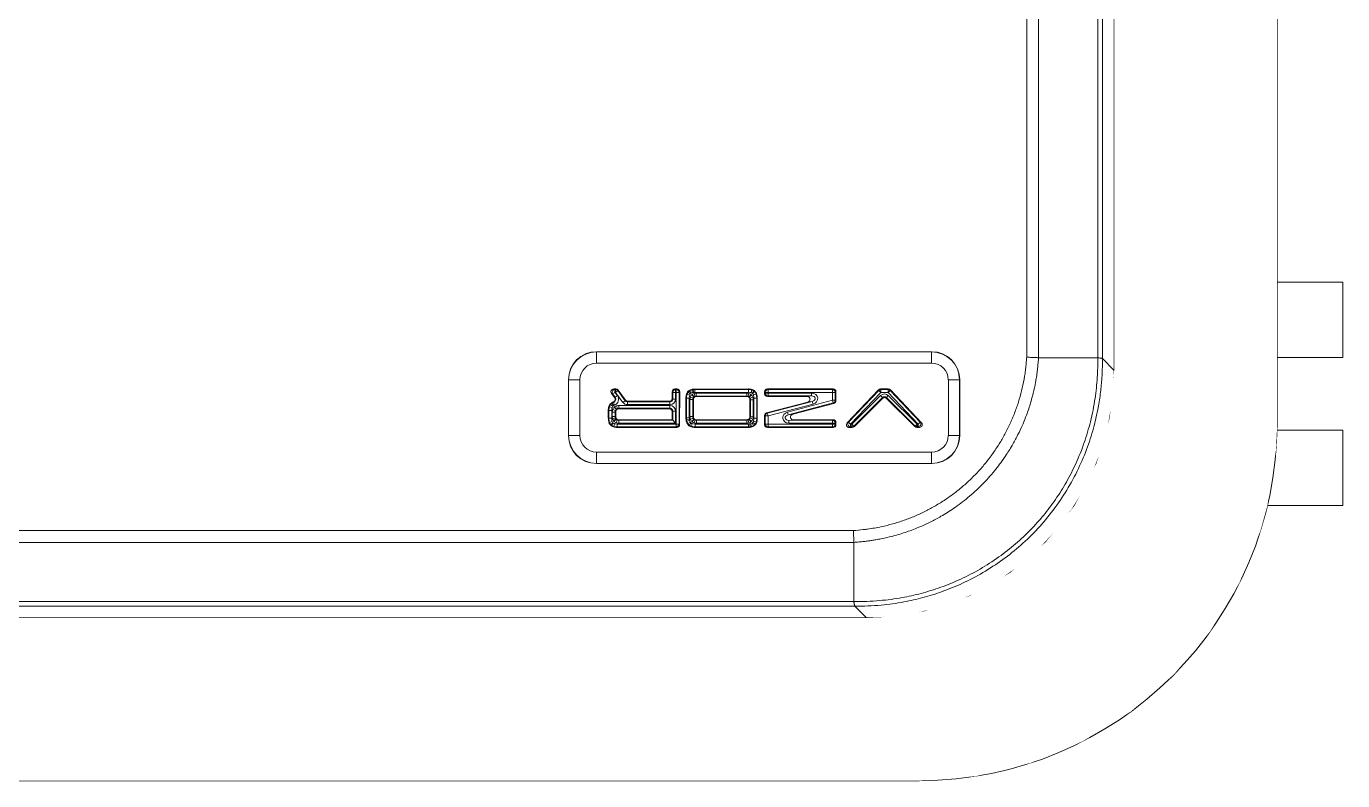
# Model space of a CAD drawing. Header units: millimetres. Extents: x -1133 to 1382, y -1174 to 1187.
# Drawn here: x 14.5 to 250, y -338.3 to -203.2 of the extents above; entities that cross this region are included whole.
import ezdxf

# ---------------------------------------------------------------- set-up
doc = ezdxf.new("R2010")
doc.units = ezdxf.units.MM
doc.linetypes.add('K5LT_THIN', pattern=[0])

# ---------------------------------------------------------------- blocks, each defined once
blk = doc.blocks.new('WIPEOUTCOLORING0')
blk.add_wipeout([(0, -338.25), (174.27, -338.25), (-164.8, -309.12)])
blk.add_wipeout([(-164.8, -309.12), (174.27, -338.25), (0, -309.12)])
blk.add_wipeout([(174.27, -338.25), (184.35, -337.45), (0, -309.12)])
blk.add_wipeout([(0, -309.12), (184.35, -337.45), (164.8, -309.12)])
blk.add_wipeout([(184.35, -337.45), (194.18, -335.07), (164.8, -309.12)])
blk.add_wipeout([(164.8, -309.12), (194.18, -335.07), (166.79, -309.08)])
blk.add_wipeout([(194.18, -335.07), (203.51, -331.18), (166.79, -309.08)])
blk.add_wipeout([(166.79, -309.08), (203.51, -331.18), (175.21, -307.91)])
blk.add_wipeout([(203.51, -331.18), (212.11, -325.86), (175.21, -307.91)])
blk.add_wipeout([(175.21, -307.91), (212.11, -325.86), (183.22, -305.19)])
blk.add_wipeout([(212.11, -325.86), (219.77, -319.26), (183.22, -305.19)])
blk.add_wipeout([(183.22, -305.19), (219.77, -319.26), (190.53, -301.01)])
blk.add_wipeout([(219.77, -319.26), (226.28, -311.53), (190.53, -301.01)])
blk.add_wipeout([(190.53, -301.01), (226.28, -311.53), (196.9, -295.52)])
blk.add_wipeout([(226.28, -311.53), (231.5, -302.87), (196.9, -295.52)])
blk.add_wipeout([(196.9, -295.52), (231.5, -302.87), (202.1, -288.91)])
blk.add_wipeout([(231.5, -302.87), (235.29, -293.5), (202.1, -288.91)])
blk.add_wipeout([(202.1, -288.91), (235.29, -293.5), (205.96, -281.4)])
blk.add_wipeout([(235.29, -293.5), (236.53, -289), (205.96, -281.4)])
blk.add_wipeout([(205.96, -281.4), (236.53, -289), (208.32, -273.28)])
blk.add_wipeout([(236.53, -289), (238.07, -279.01), (208.32, -273.28)])
blk.add_wipeout([(208.32, -273.28), (238.07, -279.01), (209.12, -264.8)])
blk.add_wipeout([(238.07, -279.01), (238.24, -275.5), (209.12, -264.8)])
blk.add_wipeout([(209.12, -264.8), (238.24, -275.5), (209.12, 0)])
blk.add_wipeout([(238.24, -275.5), (238.25, -274.27), (209.12, 0)])
blk.add_wipeout([(209.12, 0), (238.25, -274.27), (209.12, 264.8)])
blk.add_wipeout([(238.25, -274.27), (238.25, -262.5), (209.12, 264.8)])
blk.add_wipeout([(209.12, 264.8), (238.25, -262.5), (209.08, 266.79)])
blk.add_wipeout([(238.25, -262.5), (238.25, -249), (209.08, 266.79)])
blk.add_wipeout([(238.25, -249), (238.25, 0), (209.08, 266.79)])
blk = doc.blocks.new('U3')
at = {"color": 7, "linetype": 'K5LT_THIN', "lineweight": 18}
for p, q in [((233.53, -273.8), (233.53, 273.8)), ((236.94, -273.8), (236.94, 273.8)), ((237.81, -273.84), (237.81, 273.84)), ((238.25, -274.27), (238.25, 274.27)), ((238.25, -274.27), (238.25, 274.27)), ((209.12, 264.8), (209.12, -264.8)), ((193.47, -262.43), (193.47, 262.46)), ((195.59, -262.53), (195.59, 262.53)), ((206.18, -262.53), (206.18, 262.53)), ((207.02, -262.7), (207.02, 262.7)), ((231.41, -273.63), (231.41, 178.63)), ((238.25, -249), (250, -249)), ((250, -249), (250, -262.5)), ((176.47, -261.47), (116.47, -261.47)), ((116.49, -261.5), (116.47, -261.47)), ((116.49, -261.5), (116.49, -263.49)), ((176.44, -261.5), (116.49, -261.5)), ((176.44, -263.49), (116.49, -263.49)), ((176.44, -261.5), (176.47, -261.47)), ((176.44, -263.49), (176.44, -261.5)), ((195.59, -262.53), (206.18, -262.53)), ((195.59, -262.53), (195.59, -262.53)), ((206.18, -262.53), (206.18, -262.53)), ((209.12, -264.8), (207.02, -262.7)), ((207.02, -262.7), (207.02, -262.7)), ((250, -262.5), (238.25, -262.5)), ((219.19, -266), (216.88, -270)), ((223.81, -266), (219.19, -266)), ((226.12, -270), (223.81, -266)), ((111.47, -266.47), (111.47, -276.47)), ((111.5, -266.49), (111.47, -266.47)), ((111.5, -266.49), (111.5, -276.44)), ((113.49, -266.49), (111.5, -266.49)), ((113.49, -266.49), (113.49, -276.44)), ((119.95, -268.12), (119.56, -268.12)), ((119.56, -268.12), (119.78, -268.23)), ((119.89, -268.23), (119.78, -268.23)), ((119.78, -268.23), (119.78, -268.73)), ((119.95, -268.12), (119.89, -268.23)), ((119.89, -268.73), (119.89, -268.23)), ((120.3, -268.43), (119.89, -268.73)), ((120.35, -268.33), (120.3, -268.43)), ((121.6, -270.23), (120.3, -268.43)), ((121.66, -270.12), (120.35, -268.33)), ((130.87, -268.12), (130.52, -268.12)), ((130.52, -268.12), (130.63, -268.23)), ((130.63, -268.23), (130.63, -268.73)), ((130.76, -268.23), (130.63, -268.23)), ((130.87, -268.12), (130.76, -268.23)), ((130.76, -268.73), (130.76, -268.23)), ((133.07, -268.38), (133.13, -268.47)), ((133.13, -268.47), (133.4, -268.89)), ((133.5, -268.2), (133.53, -268.3)), ((133.53, -268.3), (133.65, -268.79)), ((133.75, -268.15), (133.76, -268.26)), ((133.76, -268.26), (133.82, -268.76)), ((143.66, -268.12), (134.05, -268.14)), ((134.05, -268.14), (134.05, -268.24)), ((143.66, -268.23), (134.05, -268.24)), ((134.05, -268.24), (134.05, -268.74)), ((143.66, -268.12), (143.66, -268.23)), ((143.66, -268.23), (143.67, -268.73)), ((144.28, -268.31), (144.15, -268.79)), ((144.31, -268.21), (144.28, -268.31)), ((144.66, -268.5), (144.36, -268.9)), ((144.73, -268.42), (144.66, -268.5)), ((144.79, -268.47), (144.72, -268.55)), ((158.82, -268.12), (147.06, -268.12)), ((147.06, -268.12), (147.17, -268.23)), ((158.71, -268.23), (147.17, -268.23)), ((147.17, -268.23), (147.17, -268.73)), ((158.82, -268.12), (158.71, -268.23)), ((158.71, -268.73), (158.71, -268.23)), ((166.95, -268.28), (161.34, -274.18)), ((166.99, -268.39), (161.59, -274.08)), ((166.95, -268.28), (166.99, -268.39)), ((167.36, -268.73), (166.99, -268.39)), ((168.7, -268.12), (167.31, -268.12)), ((167.31, -268.12), (167.36, -268.23)), ((168.65, -268.23), (167.36, -268.23)), ((167.36, -268.23), (167.36, -268.73)), ((168.7, -268.12), (168.65, -268.23)), ((168.65, -268.73), (168.65, -268.23)), ((169.01, -268.39), (168.65, -268.73)), ((169.06, -268.28), (169.01, -268.39)), ((174.4, -274.06), (169.01, -268.39)), ((174.65, -274.17), (169.06, -268.28)), ((181.44, -266.49), (179.44, -266.49)), ((179.44, -276.44), (179.44, -266.49)), ((181.44, -266.49), (181.47, -266.47)), ((181.44, -276.44), (181.44, -266.49)), ((181.47, -276.47), (181.47, -266.47)), ((118.89, -270.86), (118.98, -270.93)), ((119.16, -268.91), (119.72, -269.67)), ((119.16, -268.91), (119.37, -269.02)), ((119.2, -270.58), (119.25, -270.67)), ((119.25, -270.67), (119.52, -271.09)), ((119.78, -268.73), (119.37, -269.02)), ((119.37, -269.02), (119.81, -269.61)), ((119.49, -270.44), (119.52, -270.54)), ((119.52, -270.54), (119.69, -271.01)), ((119.72, -269.67), (119.81, -269.61)), ((119.78, -268.73), (120.21, -269.31)), ((119.89, -268.73), (119.78, -268.73)), ((119.81, -269.61), (120.21, -269.31)), ((121.2, -270.52), (119.89, -268.73)), ((121.2, -270.52), (121.6, -270.23)), ((121.66, -270.12), (121.6, -270.23)), ((122.06, -270.33), (122, -270.44)), ((122, -270.44), (122, -270.93)), ((129.63, -270.44), (122, -270.44)), ((129.52, -270.33), (122.06, -270.33)), ((129.52, -270.33), (129.63, -270.44)), ((129.63, -270.93), (129.63, -270.44)), ((130.02, -268.62), (130.02, -269.83)), ((130.02, -268.62), (130.13, -268.73)), ((130.02, -269.83), (130.13, -269.94)), ((130.13, -268.73), (130.13, -269.94)), ((130.63, -268.73), (130.13, -268.73)), ((130.13, -269.94), (130.63, -269.94)), ((130.63, -268.73), (130.63, -269.94)), ((130.76, -268.73), (130.63, -268.73)), ((130.75, -274.4), (130.76, -268.73)), ((131.26, -268.73), (130.76, -268.73)), ((131.25, -274.4), (131.26, -268.73)), ((131.37, -268.62), (131.26, -268.73)), ((131.36, -274.51), (131.37, -268.62)), ((132.48, -269.75), (132.59, -269.75)), ((132.48, -269.75), (132.48, -273.31)), ((132.57, -269.08), (132.68, -269.11)), ((132.59, -269.75), (133.09, -269.75)), ((132.59, -269.75), (132.59, -273.31)), ((132.68, -269.11), (133.16, -269.24)), ((132.78, -268.66), (132.86, -268.72)), ((132.86, -268.72), (133.26, -269.02)), ((133.09, -269.75), (133.09, -273.31)), ((133.21, -270.04), (133.21, -273.05)), ((133.21, -270.04), (133.71, -270.04)), ((133.28, -269.59), (133.75, -269.75)), ((133.6, -269.12), (133.53, -269.18)), ((133.82, -270.04), (133.71, -270.04)), ((133.71, -270.04), (133.71, -273.05)), ((133.86, -269.78), (133.75, -269.75)), ((133.82, -270.04), (133.82, -273.05)), ((133.92, -269.51), (133.87, -269.55)), ((133.95, -269.63), (133.87, -269.55)), ((133.99, -269.59), (133.92, -269.51)), ((133.99, -269.59), (133.95, -269.63)), ((133.96, -268.94), (134.1, -269.42)), ((143.67, -268.73), (134.05, -268.74)), ((134.13, -269.52), (134.1, -269.42)), ((134.34, -268.89), (134.34, -269.39)), ((143.38, -268.89), (134.34, -268.89)), ((134.34, -269.49), (134.34, -269.39)), ((143.38, -269.39), (134.34, -269.39)), ((143.38, -269.49), (134.34, -269.49)), ((143.38, -268.89), (143.38, -269.39)), ((143.38, -269.49), (143.38, -269.39)), ((143.59, -269.52), (143.62, -269.42)), ((143.76, -268.94), (143.62, -269.42)), ((143.73, -269.59), (143.8, -269.51)), ((143.78, -269.63), (143.73, -269.59)), ((143.78, -269.63), (143.85, -269.55)), ((143.85, -269.55), (143.8, -269.51)), ((143.87, -269.79), (143.97, -269.75)), ((143.91, -270.05), (144.02, -270.05)), ((143.91, -273.09), (143.91, -270.05)), ((144.45, -269.6), (143.97, -269.75)), ((144.52, -270.05), (144.02, -270.05)), ((144.02, -273.09), (144.02, -270.05)), ((144.19, -269.18), (144.12, -269.12)), ((144.72, -268.55), (144.39, -268.92)), ((144.78, -268.6), (144.42, -268.95)), ((144.52, -273.09), (144.52, -270.05)), ((145.03, -269.03), (144.56, -269.18)), ((144.65, -273.35), (144.65, -269.78)), ((145.15, -269.78), (144.65, -269.78)), ((144.85, -268.53), (144.78, -268.6)), ((145.14, -268.99), (145.03, -269.03)), ((145.26, -269.78), (145.15, -269.78)), ((145.15, -273.35), (145.15, -269.78)), ((145.26, -273.35), (145.26, -269.78)), ((146.56, -268.62), (146.56, -268.99)), ((146.56, -268.62), (146.67, -268.73)), ((146.56, -268.99), (146.67, -268.88)), ((146.67, -268.73), (146.67, -268.88)), ((147.17, -268.73), (146.67, -268.73)), ((146.67, -268.88), (147.17, -268.88)), ((154.27, -270.47), (146.93, -272.4)), ((155.1, -270.36), (147.04, -272.48)), ((147.06, -269.49), (147.17, -269.38)), ((147.06, -269.49), (154.14, -269.49)), ((158.71, -268.73), (147.17, -268.73)), ((147.17, -268.73), (147.17, -268.88)), ((147.17, -268.88), (147.17, -269.38)), ((147.17, -268.88), (154.97, -268.88)), ((147.17, -269.38), (154.97, -269.38)), ((155.23, -270.84), (147.17, -272.96)), ((150.64, -272.28), (158.71, -270.14)), ((150.77, -272.77), (158.84, -270.62)), ((151.6, -272.66), (158.95, -270.7)), ((154.14, -269.49), (154.97, -269.38)), ((154.27, -270.47), (155.1, -270.36)), ((154.97, -269.38), (154.97, -268.88)), ((155.23, -270.84), (155.1, -270.36)), ((158.71, -270.14), (158.71, -268.73)), ((159.21, -268.73), (158.71, -268.73)), ((158.71, -270.14), (159.21, -270.14)), ((158.84, -270.62), (158.71, -270.14)), ((158.95, -270.7), (158.84, -270.62)), ((159.32, -268.62), (159.21, -268.73)), ((159.21, -270.14), (159.21, -268.73)), ((159.32, -270.22), (159.21, -270.14)), ((159.32, -270.22), (159.32, -268.62)), ((167.36, -268.73), (161.96, -274.42)), ((162.16, -274.42), (167.3, -269.31)), ((162.51, -274.77), (167.65, -269.66)), ((162.56, -274.88), (167.65, -269.81)), ((167.65, -269.66), (167.3, -269.31)), ((168.65, -268.73), (167.36, -268.73)), ((167.65, -269.81), (167.65, -269.66)), ((168.7, -269.31), (168.35, -269.66)), ((168.35, -269.81), (168.35, -269.66)), ((168.35, -269.66), (173.5, -274.76)), ((168.35, -269.81), (173.46, -274.87)), ((174.04, -274.4), (168.65, -268.73)), ((168.7, -269.31), (173.85, -274.4)), ((216.88, -270), (219.19, -274)), ((223.81, -274), (226.12, -270)), ((118.59, -271.97), (118.59, -273.38)), ((118.59, -271.97), (118.7, -271.97)), ((118.68, -271.29), (118.79, -271.32)), ((118.7, -271.97), (118.7, -273.38)), ((118.7, -271.97), (119.2, -271.97)), ((118.79, -271.32), (119.27, -271.45)), ((118.98, -270.93), (119.38, -271.22)), ((119.2, -271.97), (119.2, -273.38)), ((119.31, -272.28), (119.81, -272.28)), ((119.31, -272.28), (119.31, -273.08)), ((119.31, -273.08), (119.81, -273.08)), ((119.39, -271.81), (119.86, -271.97)), ((119.71, -271.34), (119.64, -271.4)), ((119.92, -272.28), (119.81, -272.28)), ((119.81, -272.28), (119.81, -273.08)), ((119.92, -273.08), (119.81, -273.08)), ((119.96, -272), (119.86, -271.97)), ((119.92, -272.28), (119.92, -273.08)), ((120.03, -271.72), (119.99, -271.76)), ((120.06, -271.84), (119.99, -271.76)), ((120.1, -271.8), (120.03, -271.72)), ((120.1, -271.8), (120.06, -271.84)), ((120.07, -271.14), (120.21, -271.62)), ((120.24, -271.73), (120.21, -271.62)), ((129.63, -271.09), (120.45, -271.09)), ((120.45, -271.09), (120.45, -271.59)), ((120.45, -271.7), (120.45, -271.59)), ((129.63, -271.59), (120.45, -271.59)), ((129.52, -271.7), (120.45, -271.7)), ((129.63, -270.93), (122, -270.93)), ((129.52, -271.7), (129.63, -271.59)), ((129.63, -271.09), (129.63, -271.59)), ((130.02, -272.2), (130.13, -272.09)), ((130.02, -273.64), (130.02, -272.2)), ((130.13, -273.74), (130.13, -272.09)), ((130.63, -272.09), (130.13, -272.09)), ((130.63, -274.24), (130.63, -272.09)), ((133.21, -273.05), (133.71, -273.05)), ((133.82, -273.05), (133.71, -273.05)), ((143.91, -273.09), (144.02, -273.09)), ((144.52, -273.09), (144.02, -273.09)), ((146.56, -272.88), (146.56, -274.53)), ((146.56, -272.88), (146.67, -272.96)), ((147.17, -272.96), (146.67, -272.96)), ((146.67, -272.96), (146.67, -274.43)), ((146.93, -272.4), (147.04, -272.48)), ((147.04, -272.48), (147.17, -272.96)), ((147.17, -272.96), (147.17, -274.43)), ((150.64, -272.28), (150.77, -272.77)), ((151.6, -272.66), (150.77, -272.77)), ((118.59, -273.38), (118.7, -273.38)), ((118.7, -273.38), (119.2, -273.38)), ((118.72, -274.15), (118.82, -274.12)), ((118.82, -274.12), (119.29, -273.96)), ((118.99, -274.61), (119.07, -274.53)), ((119.05, -274.66), (119.12, -274.58)), ((119.07, -274.53), (119.43, -274.18)), ((119.12, -274.58), (119.45, -274.21)), ((119.12, -274.72), (119.18, -274.63)), ((119.18, -274.63), (119.48, -274.23)), ((119.36, -273.46), (119.84, -273.33)), ((119.53, -274.92), (119.56, -274.82)), ((119.55, -273.83), (119.61, -273.9)), ((119.56, -274.82), (119.7, -274.34)), ((119.95, -273.3), (119.84, -273.33)), ((120.02, -273.45), (119.93, -273.51)), ((119.93, -273.51), (119.98, -273.56)), ((120.06, -273.49), (119.98, -273.56)), ((120.02, -273.45), (120.06, -273.49)), ((120.03, -274.17), (120.19, -273.69)), ((120.17, -274.9), (120.17, -274.4)), ((120.17, -274.4), (130.75, -274.4)), ((120.17, -275.01), (120.17, -274.9)), ((120.17, -274.9), (130.75, -274.9)), ((120.17, -275.01), (130.86, -275.01)), ((120.22, -273.59), (120.19, -273.69)), ((120.5, -273.64), (130.02, -273.64)), ((120.5, -273.64), (120.5, -273.74)), ((120.5, -274.24), (120.5, -273.74)), ((120.5, -273.74), (130.13, -273.74)), ((120.5, -274.24), (130.63, -274.24)), ((130.02, -273.64), (130.13, -273.74)), ((130.63, -274.24), (130.13, -273.74)), ((130.75, -274.9), (130.75, -274.4)), ((130.75, -274.4), (131.25, -274.4)), ((130.86, -275.01), (130.75, -274.9)), ((131.36, -274.51), (131.25, -274.4)), ((132.48, -273.31), (132.59, -273.31)), ((132.5, -273.65), (132.61, -273.64)), ((132.55, -273.93), (132.66, -273.9)), ((132.59, -273.31), (133.09, -273.31)), ((132.61, -273.64), (133.11, -273.59)), ((132.66, -273.9), (133.14, -273.78)), ((132.74, -274.39), (132.83, -274.33)), ((132.83, -274.33), (133.26, -274.07)), ((133.03, -274.7), (133.09, -274.62)), ((133.09, -274.62), (133.39, -274.22)), ((133.28, -273.52), (133.76, -273.36)), ((133.45, -274.91), (133.48, -274.81)), ((133.48, -274.81), (133.62, -274.33)), ((133.54, -273.93), (133.61, -274)), ((133.86, -273.33), (133.76, -273.36)), ((133.96, -273.49), (133.88, -273.57)), ((133.88, -273.57), (133.93, -273.61)), ((134, -273.53), (133.93, -273.61)), ((133.96, -273.49), (134, -273.53)), ((133.97, -274.18), (134.11, -273.7)), ((134.14, -273.6), (134.11, -273.7)), ((134.11, -274.9), (134.11, -274.4)), ((134.11, -274.4), (143.68, -274.4)), ((134.11, -275), (134.11, -274.9)), ((134.11, -274.9), (143.68, -274.9)), ((134.11, -275), (143.68, -275)), ((134.35, -273.63), (143.38, -273.63)), ((134.35, -273.63), (134.35, -273.74)), ((134.35, -274.24), (134.35, -273.74)), ((134.35, -273.74), (143.38, -273.74)), ((134.35, -274.24), (143.38, -274.24)), ((143.38, -273.63), (143.38, -273.74)), ((143.38, -274.24), (143.38, -273.74)), ((143.6, -273.6), (143.63, -273.71)), ((143.76, -274.19), (143.63, -273.71)), ((143.68, -274.9), (143.68, -274.4)), ((143.68, -275), (143.68, -274.9)), ((143.74, -273.53), (143.78, -273.5)), ((143.74, -273.53), (143.81, -273.62)), ((143.78, -273.5), (143.85, -273.57)), ((143.81, -273.62), (143.85, -273.57)), ((143.87, -273.34), (143.98, -273.38)), ((143.97, -274.88), (143.92, -274.38)), ((143.98, -274.99), (143.97, -274.88)), ((144.45, -273.53), (143.98, -273.38)), ((144.21, -274.84), (144.09, -274.35)), ((144.12, -274), (144.19, -273.94)), ((144.23, -274.94), (144.21, -274.84)), ((144.6, -274.67), (144.34, -274.25)), ((144.88, -274.41), (144.47, -274.12)), ((145.07, -274.01), (144.59, -273.88)), ((144.66, -274.76), (144.6, -274.67)), ((145.15, -273.35), (144.65, -273.35)), ((144.96, -274.47), (144.88, -274.41)), ((145.17, -274.04), (145.07, -274.01)), ((145.26, -273.35), (145.15, -273.35)), ((146.56, -274.53), (146.67, -274.43)), ((146.67, -274.43), (147.17, -274.43)), ((147.06, -275.03), (147.17, -274.93)), ((147.06, -275.03), (158.83, -275.03)), ((147.17, -274.43), (158.72, -274.43)), ((147.17, -274.43), (147.17, -274.93)), ((147.17, -274.93), (158.72, -274.93)), ((151.72, -273.64), (150.9, -273.75)), ((158.72, -273.74), (150.9, -273.75)), ((150.9, -273.75), (150.9, -274.25)), ((158.72, -274.24), (150.9, -274.25)), ((158.83, -273.63), (151.72, -273.64)), ((158.83, -273.63), (158.72, -273.74)), ((158.72, -274.24), (158.72, -273.74)), ((159.22, -274.23), (158.72, -274.24)), ((158.72, -274.43), (158.72, -274.24)), ((158.72, -274.43), (159.22, -274.42)), ((158.72, -274.93), (158.72, -274.43)), ((158.83, -275.03), (158.72, -274.93)), ((159.33, -274.13), (159.22, -274.23)), ((159.22, -274.42), (159.22, -274.23)), ((159.33, -274.53), (159.22, -274.42)), ((159.33, -274.53), (159.33, -274.13)), ((161.34, -274.18), (161.59, -274.08)), ((161.59, -274.08), (161.96, -274.42)), ((161.71, -275.03), (161.96, -274.92)), ((161.71, -275.03), (162.21, -275.03)), ((161.96, -274.42), (162.16, -274.42)), ((161.96, -274.42), (161.96, -274.92)), ((161.96, -274.92), (162.16, -274.92)), ((162.16, -274.92), (162.16, -274.42)), ((162.16, -274.42), (162.51, -274.77)), ((162.21, -275.03), (162.16, -274.92)), ((162.56, -274.88), (162.51, -274.77)), ((173.46, -274.87), (173.5, -274.76)), ((173.5, -274.76), (173.85, -274.4)), ((173.81, -275.01), (173.85, -274.9)), ((173.81, -275.01), (174.29, -275.01)), ((173.85, -274.4), (173.85, -274.9)), ((173.85, -274.4), (174.04, -274.4)), ((173.85, -274.9), (174.04, -274.9)), ((174.04, -274.4), (174.4, -274.06)), ((174.04, -274.9), (174.04, -274.4)), ((174.29, -275.01), (174.04, -274.9)), ((174.65, -274.17), (174.4, -274.06)), ((219.19, -274), (223.81, -274)), ((233.53, -273.8), (236.94, -273.8)), ((238.25, -274.27), (237.81, -273.84)), ((238.24, -275.5), (250, -275.5)), ((250, -275.5), (250, -289)), ((111.5, -276.44), (111.47, -276.47)), ((111.5, -276.44), (113.49, -276.44)), ((179.44, -276.44), (181.44, -276.44)), ((181.44, -276.44), (181.47, -276.47)), ((116.49, -279.44), (116.49, -281.44)), ((116.49, -279.44), (176.44, -279.44)), ((176.44, -281.44), (176.44, -279.44)), ((116.49, -281.44), (116.47, -281.47)), ((116.47, -281.47), (176.47, -281.47)), ((116.49, -281.44), (176.44, -281.44)), ((176.44, -281.44), (176.47, -281.47)), ((250, -289), (236.53, -289)), ((-162.43, -293.47), (162.46, -293.47)), ((-162.53, -295.59), (162.53, -295.59)), ((162.53, -306.18), (162.53, -295.59)), ((162.53, -295.59), (162.53, -295.59)), ((-162.53, -306.18), (162.53, -306.18)), ((162.53, -306.18), (162.53, -306.18)), ((-162.7, -307.02), (162.7, -307.02)), ((164.8, -309.12), (162.7, -307.02)), ((162.7, -307.02), (162.7, -307.02)), ((164.8, -309.12), (-164.8, -309.12)), ((82.69, -317.5), (80.38, -321.5)), ((87.31, -317.5), (82.69, -317.5)), ((89.62, -321.5), (87.31, -317.5)), ((167.69, -317.5), (165.38, -321.5)), ((172.31, -317.5), (167.69, -317.5)), ((174.62, -321.5), (172.31, -317.5)), ((80.38, -321.5), (82.69, -325.5)), ((87.31, -325.5), (89.62, -321.5)), ((165.38, -321.5), (167.69, -325.5)), ((172.31, -325.5), (174.62, -321.5)), ((82.69, -325.5), (87.31, -325.5)), ((167.69, -325.5), (172.31, -325.5)), ((-173.63, -331.41), (173.57, -331.41)), ((-173.8, -333.53), (173.8, -333.53)), ((173.8, -336.94), (173.8, -333.53)), ((-174.27, -338.25), (174.27, -338.25)), ((-174.27, -338.25), (174.27, -338.25)), ((-173.84, -337.81), (173.84, -337.81)), ((-173.8, -336.94), (173.8, -336.94)), ((174.27, -338.25), (173.84, -337.81))]:
    blk.add_line(p, q, dxfattribs=at)
for centre, radius in [((221.5, -270), 9), ((221.5, -270), 8), ((221.5, -270), 7), ((85, -321.5), 9), ((170, -321.5), 9), ((85, -321.5), 8), ((85, -321.5), 7), ((170, -321.5), 8), ((170, -321.5), 7)]:
    blk.add_circle(centre, radius, dxfattribs=at)
for centre, radius, start, end in [((133.66, -269.31), 1.1, 122.3613, 143.5014), ((133.66, -269.31), 0.997, 122.3613, 143.5014), ((133.85, -269.61), 1.46, 103.9749, 122.3613), ((133.85, -269.61), 1.35, 103.9749, 122.3613), ((133.96, -270.04), 1.9, 96.3319, 103.9749), ((133.96, -270.04), 1.79, 96.3319, 103.9749), ((134.05, -270.9), 2.76, 90, 96.3319), ((134.05, -270.9), 2.65, 89.998, 96.3319), ((143.66, -270.52), 2.4, 74.4531, 90), ((143.66, -270.52), 2.3, 74.4531, 89.9977), ((143.98, -269.41), 1.14, 52.772, 74.4531), ((143.98, -269.41), 1.24, 52.772, 74.4531), ((144.02, -269.34), 1.06, 48.6028, 52.772), ((144.02, -269.34), 1.16, 48.6028, 52.772), ((144.03, -269.33), 1.15, 44.407, 48.6028), ((119.93, -271.63), 1.29, 143.4294, 164.9342), ((119.8, -271.54), 1.13, 122.2848, 143.4294), ((119.8, -271.54), 1.02, 122.2848, 143.4294), ((120, -271.85), 1.5, 109.8711, 122.2848), ((120, -271.85), 1.39, 109.8711, 122.2848), ((119.32, -269.97), 0.5, 289.8711, 36.3831), ((119.32, -269.97), 0.607, 289.8711, 36.3831), ((119.32, -269.97), 1.11, 289.8711, 36.3831), ((135.05, -269.75), 2.57, 164.9854, 180), ((133.79, -269.41), 1.26, 143.5014, 164.9854), ((135.05, -269.75), 2.46, 164.9854, 180), ((133.79, -269.41), 1.15, 143.5014, 164.9854), ((135.05, -269.75), 1.96, 164.9854, 180), ((133.79, -269.41), 0.656, 143.5014, 164.9854), ((134.66, -270.04), 1.45, 162.0842, 180), ((133.66, -269.31), 0.498, 122.3613, 143.5014), ((134.23, -269.9), 0.997, 134.0975, 162.0842), ((133.85, -269.61), 0.85, 103.9749, 122.3613), ((134.24, -269.91), 1.01, 105.6017, 128.8302), ((133.96, -270.04), 1.29, 96.3319, 103.9749), ((134.66, -270.04), 0.95, 162.0842, 180), ((134.23, -269.9), 0.498, 135.1863, 162.0842), ((134.05, -270.9), 2.16, 89.987, 96.3319), ((134.66, -270.04), 0.842, 162.0842, 180), ((134.23, -269.9), 0.391, 135.6655, 162.0842), ((134.24, -269.91), 0.513, 105.6017, 127.7624), ((134.34, -270.27), 1.39, 90, 105.6017), ((134.24, -269.91), 0.406, 105.6017, 127.3008), ((134.34, -270.27), 0.888, 90, 105.6017), ((134.34, -270.27), 0.781, 90, 105.6017), ((143.38, -270.28), 1.4, 74.4072, 90), ((143.38, -270.28), 0.898, 74.4072, 90), ((143.38, -270.28), 0.791, 74.4072, 90), ((143.48, -269.92), 0.415, 52.8176, 74.4072), ((143.48, -269.92), 0.522, 52.3663, 74.4072), ((143.66, -270.52), 1.8, 74.4531, 89.9846), ((143.48, -269.92), 1.02, 51.312, 74.4072), ((143.49, -269.91), 0.401, 17.9215, 44.4911), ((143.49, -269.91), 0.509, 17.9215, 44.9576), ((143.04, -270.05), 0.874, 0, 17.9215), ((143.04, -270.05), 0.981, 0, 17.9215), ((143.98, -269.41), 0.638, 52.772, 74.4531), ((143.49, -269.91), 1.01, 17.9215, 46.0309), ((144.02, -269.34), 0.557, 48.6028, 52.772), ((144.03, -269.33), 0.542, 44.407, 48.6028), ((144, -269.36), 0.584, 17.9814, 44.407), ((143.04, -270.05), 1.48, 0, 17.9215), ((142.71, -269.78), 1.94, 0, 17.9814), ((144.03, -269.33), 1.04, 44.407, 48.6028), ((144, -269.36), 1.08, 17.9814, 44.407), ((144, -269.36), 1.19, 17.9814, 44.407), ((142.71, -269.78), 2.44, 0, 17.9814), ((142.71, -269.78), 2.55, 0, 17.9814), ((121.2, -271.97), 2.61, 164.9342, 180), ((121.2, -271.97), 2.5, 164.9342, 180), ((119.93, -271.63), 1.18, 143.4294, 164.9342), ((121.2, -271.97), 2, 164.9342, 180), ((119.93, -271.63), 0.681, 143.4294, 164.9342), ((120.87, -272.29), 1.56, 162.2834, 179.5908), ((120.74, -273.09), 1.43, 179.5834, 195.0997), ((119.8, -271.54), 0.524, 122.2848, 143.4294), ((120.37, -272.13), 1.03, 134.8104, 162.2834), ((120, -271.85), 0.892, 109.8711, 122.2848), ((120.36, -272.12), 1.02, 106.1386, 129.4848), ((120.87, -272.29), 1.06, 162.2834, 179.5034), ((120.74, -273.09), 0.93, 179.4828, 195.0997), ((120.37, -272.13), 0.53, 135.8618, 162.2834), ((120.87, -272.29), 0.954, 162.2834, 179.4768), ((120.74, -273.09), 0.822, 179.4509, 195.0997), ((120.37, -272.13), 0.422, 136.3084, 162.2834), ((120.36, -272.12), 0.519, 106.1386, 128.4224), ((120.45, -272.45), 1.36, 90, 106.1386), ((120.36, -272.12), 0.412, 106.1386, 127.9661), ((120.45, -272.45), 0.857, 90, 106.1386), ((120.45, -272.45), 0.75, 90, 106.1386), ((134.74, -273.05), 1.53, 180, 197.6133), ((134.74, -273.05), 1.03, 180, 197.6133), ((134.74, -273.05), 0.923, 180, 197.6133), ((143.1, -273.09), 0.811, 341.7788, 0), ((143.1, -273.09), 0.919, 341.7788, 0), ((143.1, -273.09), 1.42, 341.7788, 0), ((121.07, -273.38), 2.47, 180, 198.0827), ((121.07, -273.38), 2.37, 180, 198.0827), ((119.83, -273.79), 1.17, 198.0827, 224.5195), ((119.83, -273.79), 1.06, 198.0827, 224.5195), ((119.8, -273.81), 1.13, 224.5195, 228.7175), ((119.81, -273.8), 1.15, 228.7175, 232.8847), ((119.8, -273.81), 1.02, 224.5195, 228.7175), ((119.81, -273.8), 1.04, 228.7175, 232.8847), ((119.86, -273.73), 1.23, 232.8847, 254.5373), ((119.86, -273.73), 1.13, 232.8847, 254.5373), ((121.07, -273.38), 1.87, 180, 198.0827), ((119.83, -273.79), 0.562, 198.0827, 224.5195), ((120.36, -273.19), 1.03, 195.0997, 218.3282), ((119.8, -273.81), 0.526, 224.5195, 228.7175), ((119.81, -273.8), 0.543, 228.7175, 232.8847), ((119.86, -273.73), 0.626, 232.8847, 254.5373), ((120.17, -272.61), 2.4, 254.5373, 270), ((120.17, -272.61), 2.3, 254.5373, 270), ((120.35, -273.2), 1.02, 223.6931, 252.0394), ((120.17, -272.61), 1.8, 254.5373, 270), ((120.36, -273.19), 0.536, 195.0997, 217.2809), ((120.36, -273.19), 0.429, 195.0997, 216.8391), ((120.35, -273.2), 0.523, 224.759, 252.0394), ((120.5, -272.72), 1.52, 252.0394, 270), ((120.35, -273.2), 0.415, 225.2151, 252.0394), ((120.5, -272.72), 1.02, 252.0394, 270), ((120.5, -272.72), 0.917, 252.0394, 270), ((135.65, -273.31), 3.17, 180, 186.1772), ((134.62, -273.42), 2.13, 186.1772, 193.7121), ((134.12, -273.55), 1.61, 193.7121, 211.5678), ((135.65, -273.31), 3.06, 180, 186.1772), ((134.62, -273.42), 2.02, 186.1772, 193.7121), ((134.12, -273.55), 1.5, 193.7121, 211.5678), ((133.72, -273.79), 1.15, 211.5678, 232.7367), ((133.72, -273.79), 1.04, 211.5678, 232.7367), ((133.79, -273.7), 1.26, 232.7367, 254.4266), ((135.65, -273.31), 2.56, 180, 186.1772), ((133.79, -273.7), 1.16, 232.7367, 254.4266), ((134.62, -273.42), 1.52, 186.1772, 193.7121), ((134.12, -273.55), 1, 193.7121, 211.5678), ((133.72, -273.79), 0.543, 211.5678, 232.7367), ((134.25, -273.21), 1.02, 197.6133, 225.6388), ((133.79, -273.7), 0.658, 232.7367, 254.4266), ((134.11, -272.57), 2.44, 254.4266, 270), ((134.11, -272.57), 2.33, 254.4266, 270), ((134.25, -273.2), 1.02, 230.9493, 254.152), ((134.11, -272.57), 1.83, 254.4266, 270), ((134.25, -273.21), 0.519, 197.6133, 224.5751), ((134.25, -273.21), 0.412, 197.6133, 224.1182), ((134.25, -273.2), 0.521, 232.0088, 254.152), ((134.35, -272.86), 1.38, 254.152, 270), ((134.25, -273.2), 0.414, 232.4631, 254.152), ((134.35, -272.86), 0.878, 254.152, 270), ((134.35, -272.86), 0.77, 254.152, 270), ((143.38, -272.81), 0.819, 270, 285.3487), ((143.38, -272.81), 0.926, 270, 285.3487), ((143.38, -272.81), 1.43, 270, 285.3487), ((143.49, -273.2), 0.416, 285.3487, 306.961), ((143.49, -273.2), 0.523, 285.3487, 307.4131), ((143.68, -272.28), 2.12, 270, 276.3874), ((143.68, -272.28), 2.62, 270, 276.3874), ((143.68, -272.28), 2.73, 270, 276.3874), ((143.49, -273.2), 1.02, 285.3487, 308.4698), ((143.5, -273.22), 0.389, 315.3259, 341.7788), ((143.5, -273.22), 0.496, 314.8435, 341.7788), ((143.77, -273.11), 1.28, 276.3874, 284.0747), ((143.77, -273.11), 1.78, 276.3874, 284.0747), ((143.77, -273.11), 1.88, 276.3874, 284.0747), ((143.88, -273.53), 0.848, 284.0747, 302.6233), ((143.5, -273.22), 0.995, 313.7505, 341.7788), ((143.88, -273.53), 1.35, 284.0747, 302.6233), ((143.88, -273.53), 1.45, 284.0747, 302.6233), ((144.06, -273.81), 0.518, 302.6233, 323.7455), ((143.92, -273.71), 0.693, 323.7455, 345.1574), ((142.57, -273.35), 2.08, 345.1574, 0), ((144.06, -273.81), 1.02, 302.6233, 323.7455), ((144.06, -273.81), 1.12, 302.6233, 323.7455), ((143.92, -273.71), 1.19, 323.7455, 345.1574), ((143.92, -273.71), 1.3, 323.7455, 345.1574), ((142.57, -273.35), 2.58, 345.1574, 0), ((142.57, -273.35), 2.69, 345.1574, 0)]:
    blk.add_arc(centre, radius, start, end, dxfattribs=at)
for centre, major_axis, ratio, start_param, end_param in [((116.47, -266.47), (-3.54, 3.54), 0.999315, 5.49813, 7.068241), ((116.5, -266.5), (-3.54, 3.54), 0.999863, 5.49813, 7.068241), ((116.5, -266.5), (-2.12, 2.12), 0.999315, 5.49813, 7.068241), ((176.44, -266.5), (3.54, 3.54), 0.999863, 5.49813, 7.068241), ((176.44, -266.5), (2.12, 2.12), 0.999315, 5.49813, 7.068241), ((176.47, -266.47), (3.54, 3.54), 0.999315, 5.49813, 7.068241), ((163.42, -263.42), (-32.79, 32.79), 0.970288, 2.371274, 3.911912), ((119.57, -268.62), (0.452, -0.228), 0.988193, 2.04349, 4.239695), ((119.78, -268.73), (0.226, 0.446), 0.988193, 0.472693, 2.668899), ((119.89, -268.73), (-0.445, 0.227), 0.996934, 4.242364, 5.182414), ((119.95, -268.62), (-0.228, -0.447), 0.996934, 2.671567, 3.611618), ((130.52, -268.62), (0.355, -0.355), 0.995146, 2.358627, 3.924558), ((130.63, -268.73), (-0.354, -0.354), 0.995146, 3.929424, 5.495354), ((130.76, -268.73), (-0.353, 0.354), 0.995135, 3.928271, 5.496507), ((130.87, -268.62), (-0.356, -0.355), 0.995135, 2.357475, 3.92571), ((147.06, -268.62), (0.355, -0.355), 0.995146, 2.358627, 3.924558), ((147.17, -268.73), (-0.354, -0.354), 0.995146, 3.929424, 5.495354), ((158.71, -268.73), (-0.354, 0.354), 0.995146, 3.929424, 5.495354), ((158.82, -268.62), (-0.355, -0.355), 0.995146, 2.358627, 3.924558), ((167.31, -268.63), (0.198, -0.461), 0.997117, 2.73697, 3.546215), ((167.36, -268.73), (-0.459, -0.197), 0.997117, 4.307766, 5.117012), ((168.65, -268.73), (-0.459, 0.197), 0.997117, 4.307937, 5.116841), ((168.69, -268.63), (-0.198, -0.461), 0.997117, 2.737141, 3.546044), ((122.01, -269.93), (-0.455, -0.894), 0.996934, 5.81316, 6.75321), ((122.01, -269.93), (-0.229, -0.45), 0.990869, 5.81316, 6.75321), ((122.06, -269.83), (-0.228, -0.447), 0.996934, 5.81316, 6.75321), ((129.52, -269.83), (0.355, -0.355), 0.995146, 5.50022, 7.06615), ((129.63, -269.93), (0.359, -0.359), 0.9856, 5.50022, 7.06615), ((129.63, -269.93), (0.711, -0.711), 0.995146, 5.50022, 7.06615), ((147.06, -268.98), (0.355, 0.355), 0.995146, 2.358627, 3.924558), ((147.17, -268.88), (0.354, -0.354), 0.995146, 3.929424, 5.495354), ((154.12, -269.99), (0.565, 0.073), 0.878126, 4.858714, 7.707657), ((154.93, -269.88), (1.13, 0.15), 0.878126, 4.858714, 7.707657), ((154.93, -269.88), (0.694, 0.09), 0.714566, 4.858714, 7.707657), ((158.71, -270.14), (0.305, 0.396), 0.996132, 4.058711, 5.366066), ((158.82, -270.22), (-0.398, 0.306), 0.996132, 2.487915, 3.79527), ((168, -270.02), (0, 1), 0.995183, 5.504139, 7.062231), ((168, -270.02), (-0.001, 0.507), 0.985711, 5.504139, 7.062231), ((168, -270.17), (-0.001, 0.502), 0.995183, 5.504139, 7.062231), ((129.52, -272.2), (0.355, 0.355), 0.995146, 5.50022, 7.06615), ((129.63, -272.09), (0.711, 0.711), 0.995146, 5.50022, 7.06615), ((129.63, -272.09), (0.359, 0.359), 0.9856, 5.50022, 7.06615), ((147.06, -272.88), (0.398, -0.306), 0.996125, 2.486772, 3.796413), ((147.17, -272.96), (-0.305, -0.396), 0.996125, 4.057568, 5.36721), ((150.94, -273.24), (-1.13, -0.15), 0.879152, 4.859298, 7.707073), ((150.94, -273.24), (-0.692, -0.091), 0.716452, 4.859298, 7.707073), ((151.74, -273.14), (-0.564, -0.074), 0.879152, 4.859298, 7.707073), ((130.75, -274.4), (0.354, 0.353), 0.995157, 3.930576, 5.494202), ((130.85, -274.51), (-0.355, 0.356), 0.995157, 2.35978, 3.923405), ((147.06, -274.53), (0.355, 0.355), 0.995146, 2.358627, 3.924558), ((147.17, -274.43), (0.354, -0.354), 0.995146, 3.929424, 5.495354), ((158.72, -274.24), (-0.356, 0.351), 0.995196, 3.934609, 5.490169), ((158.72, -274.43), (-0.352, -0.356), 0.99509, 0.782166, 2.359427), ((158.83, -274.13), (-0.353, -0.357), 0.995196, 2.363813, 3.919373), ((158.83, -274.53), (-0.357, 0.353), 0.99509, 2.352962, 3.930223), ((161.71, -274.52), (0.467, 0.2), 0.984661, 1.9821, 4.301086), ((161.96, -274.42), (-0.197, 0.459), 0.984661, 0.411303, 2.730289), ((162.16, -274.42), (0.462, 0.191), 0.997151, 4.321991, 5.102787), ((162.2, -274.52), (-0.191, 0.464), 0.997151, 2.751195, 3.531991), ((173.81, -274.51), (0.191, 0.464), 0.997154, 2.752537, 3.530648), ((173.85, -274.4), (0.462, -0.19), 0.997154, 4.323334, 5.101444), ((174.04, -274.4), (-0.197, -0.459), 0.984649, 0.411135, 2.730458), ((174.23, -274.23), (-45.29, 45.29), 0.999315, 2.356537, 3.926648), ((174.23, -274.23), (45.29, -45.29), 0.999315, 5.49813, 7.068241), ((174.28, -274.51), (-0.467, 0.2), 0.984649, 1.981931, 4.301254), ((116.47, -276.47), (-3.54, -3.54), 0.999315, 5.49813, 7.068241), ((116.5, -276.44), (-3.54, -3.54), 0.999863, 5.49813, 7.068241), ((116.5, -276.44), (-2.12, -2.12), 0.999315, 5.49813, 7.068241), ((176.44, -276.44), (2.12, -2.12), 0.999315, 5.49813, 7.068241), ((176.44, -276.44), (3.54, -3.54), 0.999863, 5.49813, 7.068241), ((176.47, -276.47), (3.54, -3.54), 0.999315, 5.49813, 7.068241)]:
    blk.add_ellipse(centre, major_axis=major_axis, ratio=ratio, start_param=start_param, end_param=end_param, dxfattribs=at)
for points, knots in [([(162.46, -293.47), (163.04, -293.43), (163.63, -293.38), (164.47, -293.28), (164.72, -293.25), (165.81, -293.1), (166.64, -292.95), (168.14, -292.63), (168.82, -292.46), (170.17, -292.08), (170.84, -291.87), (172.15, -291.4), (172.79, -291.16), (174.07, -290.62), (174.71, -290.32), (175.64, -289.86), (175.93, -289.7), (176.53, -289.38), (176.83, -289.21), (177.42, -288.87), (177.72, -288.69), (178.32, -288.32), (178.61, -288.13), (179.18, -287.74), (179.46, -287.55), (180, -287.16), (180.28, -286.96), (180.82, -286.55), (181.09, -286.33), (181.64, -285.89), (181.91, -285.66), (182.43, -285.21), (182.67, -284.99), (183.16, -284.54), (183.41, -284.31), (183.9, -283.82), (184.16, -283.56), (184.65, -283.05), (184.88, -282.79), (185.35, -282.27), (185.59, -282), (186.04, -281.46), (186.26, -281.19), (186.68, -280.65), (186.89, -280.38), (187.28, -279.84), (187.48, -279.57), (187.87, -279), (188.06, -278.71), (188.44, -278.12), (188.63, -277.82), (188.98, -277.23), (189.15, -276.94), (189.48, -276.34), (189.64, -276.05), (190.12, -275.13), (190.42, -274.49), (190.98, -273.23), (191.24, -272.59), (191.72, -271.29), (191.94, -270.62), (192.34, -269.29), (192.51, -268.61), (192.83, -267.25), (192.97, -266.56), (193.14, -265.51), (193.18, -265.17), (193.27, -264.48), (193.3, -264.13), (193.36, -263.55), (193.38, -263.32), (193.42, -262.87), (193.45, -262.64), (193.47, -262.43)], [0.973451, 0.973451, 0.973451, 0.973451, 1.556892, 1.556892, 1.818598, 1.818598, 2.6642, 2.6642, 3.361585, 3.361585, 4.071192, 4.071192, 4.758884, 4.758884, 5.465102, 5.465102, 5.802128, 5.802128, 6.145193, 6.145193, 6.494484, 6.494484, 6.850528, 6.850528, 7.183731, 7.183731, 7.52466, 7.52466, 7.87373, 7.87373, 8.231775, 8.231775, 8.56141, 8.56141, 8.900795, 8.900795, 9.262116, 9.262116, 9.612222, 9.612222, 9.970998, 9.970998, 10.320554, 10.320554, 10.6613, 10.6613, 10.994295, 10.994295, 11.350899, 11.350899, 11.700545, 11.700545, 12.043311, 12.043311, 12.380077, 12.380077, 13.086051, 13.086051, 13.772089, 13.772089, 14.479731, 14.479731, 15.173621, 15.173621, 15.886252, 15.886252, 16.241433, 16.241433, 16.587954, 16.587954, 16.812305, 16.812305, 17.025838, 17.025838, 17.025838, 17.025838]), ([(162.53, -306.18), (164.08, -306.2), (166.98, -306.1), (170.99, -305.56), (174.64, -304.75), (178.15, -303.66), (181.7, -302.21), (185.18, -300.4), (188.47, -298.28), (191.49, -295.91), (194.15, -293.41), (196.53, -290.74), (198.67, -287.91), (200.63, -284.78), (202.36, -281.38), (203.8, -277.77), (204.96, -273.88), (205.73, -269.98), (206.13, -266.15), (206.2, -263.72), (206.18, -262.53)], [0, 0, 0, 0, 1.413567, 2.640339, 3.693098, 4.81894, 5.994914, 7.187319, 8.397705, 9.561889, 10.692206, 11.726808, 12.81617, 13.93119, 15.090678, 16.294899, 17.483521, 18.784014, 19.9235, 21, 21, 21, 21]), ([(162.53, -295.59), (162.86, -295.57), (163.46, -295.52), (164.31, -295.44), (165.07, -295.35), (165.79, -295.24), (166.55, -295.12), (167.48, -294.94), (168.6, -294.7), (169.84, -294.39), (171.08, -294.02), (172.31, -293.61), (173.55, -293.14), (174.89, -292.58), (176.43, -291.85), (178.31, -290.84), (180.55, -289.43), (183.01, -287.57), (185.47, -285.33), (187.64, -282.92), (189.38, -280.6), (190.69, -278.56), (191.68, -276.77), (192.46, -275.15), (193.06, -273.76), (193.53, -272.53), (193.91, -271.42), (194.26, -270.29), (194.55, -269.2), (194.8, -268.17), (194.98, -267.3), (195.11, -266.6), (195.21, -266.01), (195.29, -265.44), (195.36, -264.85), (195.43, -264.2), (195.49, -263.55), (195.55, -263), (195.58, -262.67), (195.59, -262.53)], [0, 0, 0, 0, 0.754182, 1.429529, 2.02969, 2.554664, 3.126957, 3.843808, 4.77745, 5.809715, 6.839715, 7.805836, 8.840171, 9.942718, 11.224217, 12.840513, 14.938972, 17.415264, 20.055951, 22.738072, 25.004076, 26.853961, 28.412501, 29.800042, 31.057763, 31.95691, 32.904177, 33.790534, 34.731323, 35.56443, 36.270313, 36.805313, 37.243121, 37.668811, 38.127951, 38.62245, 39.226782, 39.685966, 40, 40, 40, 40]), ([(162.7, -307.02), (164.27, -307.03), (167.22, -306.91), (171.29, -306.34), (174.94, -305.51), (178.46, -304.41), (182.06, -302.93), (185.69, -301.03), (189.19, -298.75), (192.48, -296.11), (195.5, -293.16), (198.26, -289.86), (200.7, -286.26), (202.75, -282.46), (204.38, -278.57), (205.52, -274.91), (206.25, -271.63), (206.69, -268.79), (206.92, -266.34), (207.01, -264.33), (207.02, -263.18), (207.02, -262.7)], [0, 0, 0, 0, 1.487081, 2.782128, 3.879408, 5.017639, 6.2531, 7.544856, 8.883128, 10.177215, 11.513782, 12.862599, 14.225778, 15.606791, 16.931756, 18.193647, 19.226218, 20.09668, 20.9092, 21.54364, 22, 22, 22, 22]), ([(193.47, -262.43), (193.62, -262.44), (193.92, -262.46), (194.32, -262.48), (194.69, -262.49), (195.04, -262.51), (195.34, -262.52), (195.51, -262.53), (195.59, -262.53)], [0, 0, 0, 0, 1.787708, 3.341993, 4.742736, 6.328625, 7.77434, 9, 9, 9, 9]), ([(207.02, -262.7), (206.99, -262.69), (206.91, -262.66), (206.74, -262.62), (206.55, -262.59), (206.36, -262.56), (206.24, -262.54), (206.18, -262.53)], [0, 0, 0, 0, 2.060296, 3.879923, 5.637276, 7.019304, 8, 8, 8, 8]), ([(133.53, -269.18), (133.56, -269.21), (133.61, -269.26), (133.66, -269.32), (133.72, -269.38), (133.77, -269.44), (133.81, -269.48), (133.84, -269.51), (133.86, -269.54), (133.87, -269.55), (133.87, -269.55)], [0, 0, 0, 0, 1.838369, 2.757521, 3.983129, 5.515045, 7.04529, 8.267549, 9.180018, 11, 11, 11, 11]), ([(133.6, -269.12), (133.63, -269.16), (133.67, -269.2), (133.72, -269.27), (133.77, -269.33), (133.82, -269.39), (133.86, -269.44), (133.89, -269.47), (133.91, -269.5), (133.92, -269.5), (133.92, -269.51)], [0, 0, 0, 0, 1.838483, 2.757692, 3.983378, 5.515391, 7.045695, 8.267955, 9.180328, 11, 11, 11, 11]), ([(144.12, -269.12), (144.09, -269.16), (144.05, -269.2), (144, -269.27), (143.95, -269.33), (143.9, -269.39), (143.86, -269.44), (143.83, -269.47), (143.81, -269.5), (143.8, -269.51), (143.8, -269.51)], [0, 0, 0, 0, 1.838519, 2.757747, 3.983457, 5.515502, 7.045826, 8.268087, 9.180428, 11, 11, 11, 11]), ([(144.19, -269.18), (144.16, -269.22), (144.12, -269.26), (144.06, -269.32), (144.01, -269.38), (143.96, -269.44), (143.91, -269.48), (143.88, -269.51), (143.86, -269.54), (143.85, -269.55), (143.85, -269.55)], [0, 0, 0, 0, 1.838418, 2.757594, 3.983236, 5.515194, 7.045465, 8.267725, 9.180152, 11, 11, 11, 11]), ([(119.64, -271.4), (119.67, -271.43), (119.71, -271.47), (119.77, -271.54), (119.83, -271.59), (119.88, -271.65), (119.92, -271.69), (119.95, -271.72), (119.98, -271.75), (119.98, -271.76), (119.99, -271.76)], [0, 0, 0, 0, 1.83851, 2.757733, 3.983437, 5.515475, 7.045795, 8.268056, 9.180405, 11, 11, 11, 11]), ([(119.71, -271.34), (119.74, -271.37), (119.78, -271.42), (119.83, -271.48), (119.88, -271.54), (119.93, -271.6), (119.98, -271.65), (120, -271.68), (120.03, -271.7), (120.03, -271.71), (120.03, -271.72)], [0, 0, 0, 0, 1.838444, 2.757635, 3.983295, 5.515277, 7.045563, 8.267823, 9.180227, 11, 11, 11, 11]), ([(119.55, -273.83), (119.58, -273.81), (119.63, -273.77), (119.7, -273.71), (119.75, -273.66), (119.82, -273.61), (119.86, -273.57), (119.9, -273.55), (119.92, -273.52), (119.93, -273.52), (119.93, -273.51)], [0, 0, 0, 0, 1.838512, 2.757736, 3.983443, 5.515483, 7.045804, 8.268065, 9.180412, 11, 11, 11, 11]), ([(119.61, -273.9), (119.64, -273.87), (119.69, -273.83), (119.75, -273.77), (119.81, -273.72), (119.86, -273.67), (119.91, -273.63), (119.94, -273.6), (119.97, -273.57), (119.98, -273.57), (119.98, -273.56)], [0, 0, 0, 0, 1.838414, 2.757588, 3.983228, 5.515184, 7.045454, 8.267715, 9.180145, 11, 11, 11, 11]), ([(133.54, -273.93), (133.57, -273.9), (133.61, -273.86), (133.67, -273.8), (133.72, -273.74), (133.77, -273.68), (133.82, -273.64), (133.85, -273.61), (133.87, -273.58), (133.88, -273.57), (133.88, -273.57)], [0, 0, 0, 0, 1.838458, 2.757654, 3.983323, 5.515316, 7.045608, 8.267869, 9.180262, 11, 11, 11, 11]), ([(133.61, -274), (133.63, -273.96), (133.68, -273.92), (133.73, -273.85), (133.78, -273.79), (133.83, -273.73), (133.87, -273.68), (133.9, -273.65), (133.92, -273.63), (133.93, -273.62), (133.93, -273.61)], [0, 0, 0, 0, 1.838476, 2.757682, 3.983364, 5.515372, 7.045674, 8.267935, 9.180312, 11, 11, 11, 11]), ([(144.12, -274), (144.1, -273.97), (144.06, -273.92), (144, -273.85), (143.95, -273.8), (143.9, -273.74), (143.86, -273.69), (143.84, -273.65), (143.82, -273.63), (143.81, -273.62), (143.81, -273.62)], [0, 0, 0, 0, 1.838529, 2.757762, 3.983479, 5.515533, 7.045861, 8.268122, 9.180455, 11, 11, 11, 11]), ([(144.19, -273.94), (144.16, -273.91), (144.12, -273.86), (144.06, -273.8), (144.01, -273.75), (143.96, -273.69), (143.92, -273.64), (143.89, -273.61), (143.86, -273.59), (143.86, -273.58), (143.85, -273.57)], [0, 0, 0, 0, 1.838331, 2.757463, 3.983046, 5.514929, 7.045154, 8.267414, 9.179915, 11, 11, 11, 11]), ([(173.57, -331.41), (173.57, -331.41), (173.57, -331.41), (173.62, -331.41), (173.66, -331.41), (173.71, -331.41), (173.72, -331.41), (173.84, -331.4), (173.98, -331.39), (174.23, -331.38), (174.35, -331.38), (174.76, -331.36), (175.05, -331.35), (175.91, -331.31), (176.48, -331.29), (177.6, -331.23), (178.16, -331.2), (179.28, -331.12), (179.83, -331.07), (180.62, -330.99), (180.85, -330.96), (182.04, -330.81), (183.01, -330.65), (184.94, -330.3), (185.9, -330.1), (187.81, -329.66), (188.75, -329.41), (190.63, -328.87), (191.57, -328.57), (193.42, -327.93), (194.33, -327.59), (195.68, -327.05), (196.13, -326.86), (197.04, -326.47), (197.5, -326.26), (198.38, -325.85), (198.82, -325.65), (199.68, -325.22), (200.12, -325), (200.98, -324.54), (201.41, -324.31), (202.28, -323.82), (202.71, -323.57), (203.55, -323.08), (203.96, -322.83), (204.78, -322.32), (205.18, -322.05), (206, -321.51), (206.41, -321.23), (207.22, -320.66), (207.63, -320.37), (208.41, -319.79), (208.79, -319.5), (209.55, -318.91), (209.93, -318.61), (210.68, -317.99), (211.06, -317.67), (211.82, -317.02), (212.19, -316.68), (212.93, -316.01), (213.29, -315.67), (214.02, -314.97), (214.38, -314.62), (215.08, -313.91), (215.41, -313.56), (216.07, -312.87), (216.38, -312.52), (217.04, -311.79), (217.37, -311.41), (218.01, -310.65), (218.33, -310.27), (218.94, -309.51), (219.24, -309.13), (219.82, -308.37), (220.11, -307.99), (220.68, -307.2), (220.97, -306.78), (221.53, -305.96), (221.81, -305.55), (222.34, -304.73), (222.6, -304.32), (223.1, -303.5), (223.35, -303.09), (223.84, -302.25), (224.09, -301.81), (224.56, -300.94), (224.79, -300.51), (225.24, -299.64), (225.46, -299.2), (225.88, -298.33), (226.08, -297.9), (226.48, -297.01), (226.68, -296.55), (227.06, -295.64), (227.25, -295.19), (227.78, -293.83), (228.11, -292.91), (228.73, -291.06), (229.02, -290.12), (229.55, -288.23), (229.79, -287.29), (230.21, -285.38), (230.41, -284.42), (230.74, -282.49), (230.88, -281.52), (231.11, -279.58), (231.21, -278.6), (231.3, -277.13), (231.33, -276.65), (231.36, -275.67), (231.37, -275.18), (231.39, -274.39), (231.4, -274.07), (231.41, -273.76), (231.41, -273.76), (231.41, -273.71), (231.41, -273.67), (231.41, -273.63)], [0.729973, 0.729973, 0.729973, 0.729973, 0.73341, 0.73341, 0.774846, 0.774846, 0.789374, 0.789374, 0.885859, 0.885859, 0.983108, 0.983108, 1.211082, 1.211082, 1.666501, 1.666501, 2.116606, 2.116606, 2.572629, 2.572629, 2.764354, 2.764354, 3.553595, 3.553595, 4.350144, 4.350144, 5.137658, 5.137658, 5.935912, 5.935912, 6.720794, 6.720794, 7.119168, 7.119168, 7.521677, 7.521677, 7.910109, 7.910109, 8.303552, 8.303552, 8.702691, 8.702691, 9.107451, 9.107451, 9.493993, 9.493993, 9.88659, 9.88659, 10.286041, 10.286041, 10.693229, 10.693229, 11.077817, 11.077817, 11.469676, 11.469676, 11.869714, 11.869714, 12.279016, 12.279016, 12.680697, 12.680697, 13.092281, 13.092281, 13.483026, 13.483026, 13.864786, 13.864786, 14.273836, 14.273836, 14.674261, 14.674261, 15.066212, 15.066212, 15.450551, 15.450551, 15.856878, 15.856878, 16.256316, 16.256316, 16.649491, 16.649491, 17.036314, 17.036314, 17.440522, 17.440522, 17.839128, 17.839128, 18.23284, 18.23284, 18.62209, 18.62209, 19.024708, 19.024708, 19.422801, 19.422801, 20.20788, 20.20788, 21.006696, 21.006696, 21.793656, 21.793656, 22.590396, 22.590396, 23.379422, 23.379422, 24.174404, 24.174404, 24.572981, 24.572981, 24.965374, 24.965374, 25.208488, 25.208488, 25.214436, 25.214436, 25.249377, 25.249377, 25.249377, 25.249377]), ([(173.8, -336.94), (175.39, -336.93), (178.4, -336.81), (182.77, -336.35), (186.94, -335.61), (191.47, -334.49), (196.64, -332.78), (202.44, -330.22), (208.31, -326.84), (213.93, -322.74), (219.05, -318.04), (223.65, -312.79), (227.63, -307.08), (230.95, -300.97), (233.49, -294.77), (235.29, -288.6), (236.35, -282.99), (236.85, -278.06), (236.94, -275.14), (236.94, -273.8)], [0, 0, 0, 0, 0.963142, 1.827137, 2.653101, 3.520683, 4.648346, 5.946129, 7.347713, 8.741446, 10.145698, 11.54647, 12.953266, 14.351033, 15.743149, 17.00259, 18.230379, 19.192897, 20, 20, 20, 20]), ([(173.8, -333.53), (174.53, -333.48), (175.85, -333.42), (177.59, -333.35), (178.96, -333.27), (180.03, -333.18), (180.99, -333.08), (181.93, -332.96), (182.95, -332.81), (184.23, -332.59), (185.9, -332.27), (188.05, -331.79), (190.51, -331.13), (193.15, -330.29), (195.88, -329.28), (198.98, -327.96), (202.69, -326.09), (207.13, -323.42), (211.93, -319.85), (216.66, -315.49), (220.95, -310.57), (224.58, -305.36), (227.44, -300.17), (229.51, -295.41), (230.93, -291.26), (231.83, -287.94), (232.4, -285.3), (232.77, -283.24), (233.01, -281.54), (233.18, -280.15), (233.29, -279), (233.37, -278.01), (233.43, -277.04), (233.47, -276.05), (233.49, -275.09), (233.51, -274.35), (233.52, -273.95), (233.53, -273.8)], [0, 0, 0, 0, 0.8981, 1.636364, 2.151741, 2.567151, 2.934069, 3.310589, 3.709678, 4.193341, 4.880993, 5.780962, 6.867264, 7.980262, 9.142067, 10.406263, 12.070995, 14.184984, 16.694619, 19.325471, 21.993188, 24.62167, 27.020976, 29.18333, 30.93111, 32.341759, 33.365561, 34.205043, 34.88576, 35.457427, 35.895638, 36.298719, 36.66667, 37.064362, 37.50188, 37.827035, 38, 38, 38, 38]), ([(173.84, -337.81), (175.94, -337.81), (180, -337.61), (186.06, -336.73), (192.05, -335.28), (198.23, -333.11), (204.43, -330.18), (210.47, -326.45), (216.08, -322.07), (221.17, -317.08), (225.67, -311.57), (229.54, -305.58), (232.7, -299.24), (235.21, -292.39), (236.86, -285.57), (237.67, -279.27), (237.81, -275.51), (237.81, -273.84)], [0, 0, 0, 0, 1.124827, 2.183004, 3.286506, 4.434029, 5.698875, 6.967637, 8.241936, 9.515482, 10.790144, 12.063077, 13.341522, 14.590696, 15.978647, 17.103632, 18, 18, 18, 18]), ([(231.41, -273.63), (231.56, -273.64), (231.85, -273.66), (232.26, -273.69), (232.63, -273.72), (232.98, -273.75), (233.28, -273.78), (233.45, -273.8), (233.53, -273.8)], [0, 0, 0, 0, 1.793401, 3.352191, 4.763103, 6.350867, 7.792076, 9, 9, 9, 9]), ([(237.81, -273.84), (237.81, -273.83), (237.78, -273.83), (237.68, -273.82), (237.53, -273.82), (237.35, -273.81), (237.14, -273.81), (237, -273.81), (236.94, -273.8)], [0, 0, 0, 0, 1.839406, 3.439601, 4.882548, 6.494527, 7.894332, 9, 9, 9, 9]), ([(162.46, -293.47), (162.47, -293.76), (162.49, -294.17), (162.5, -294.69), (162.52, -295.04), (162.53, -295.34), (162.53, -295.51), (162.53, -295.59)], [0, 0, 0, 0, 2.968227, 4.212996, 5.623284, 6.909381, 8, 8, 8, 8]), ([(162.7, -307.02), (162.69, -306.99), (162.66, -306.91), (162.62, -306.74), (162.59, -306.55), (162.56, -306.36), (162.54, -306.24), (162.53, -306.18)], [0, 0, 0, 0, 2.059821, 3.878697, 5.635225, 7.017568, 8, 8, 8, 8]), ([(173.57, -331.41), (173.58, -331.56), (173.6, -331.86), (173.64, -332.27), (173.69, -332.69), (173.73, -333.02), (173.77, -333.28), (173.79, -333.42), (173.8, -333.49), (173.8, -333.53)], [0, 0, 0, 0, 2.021423, 3.774136, 5.296003, 7.730918, 8.638364, 9.394725, 10, 10, 10, 10]), ([(173.84, -337.81), (173.83, -337.81), (173.83, -337.78), (173.82, -337.68), (173.82, -337.53), (173.81, -337.35), (173.81, -337.15), (173.81, -337), (173.8, -336.94)], [0, 0, 0, 0, 1.830242, 3.423108, 4.864875, 6.477232, 7.884365, 9, 9, 9, 9])]:
    blk.add_open_spline(points, degree=3, knots=knots, dxfattribs=at)
blk.add_blockref('WIPEOUTCOLORING0', (0, 0))

msp = doc.modelspace()

# ---------------------------------------------------------------- block references
msp.add_blockref('U3', (0, 0))

doc.saveas('drawing.dxf')
